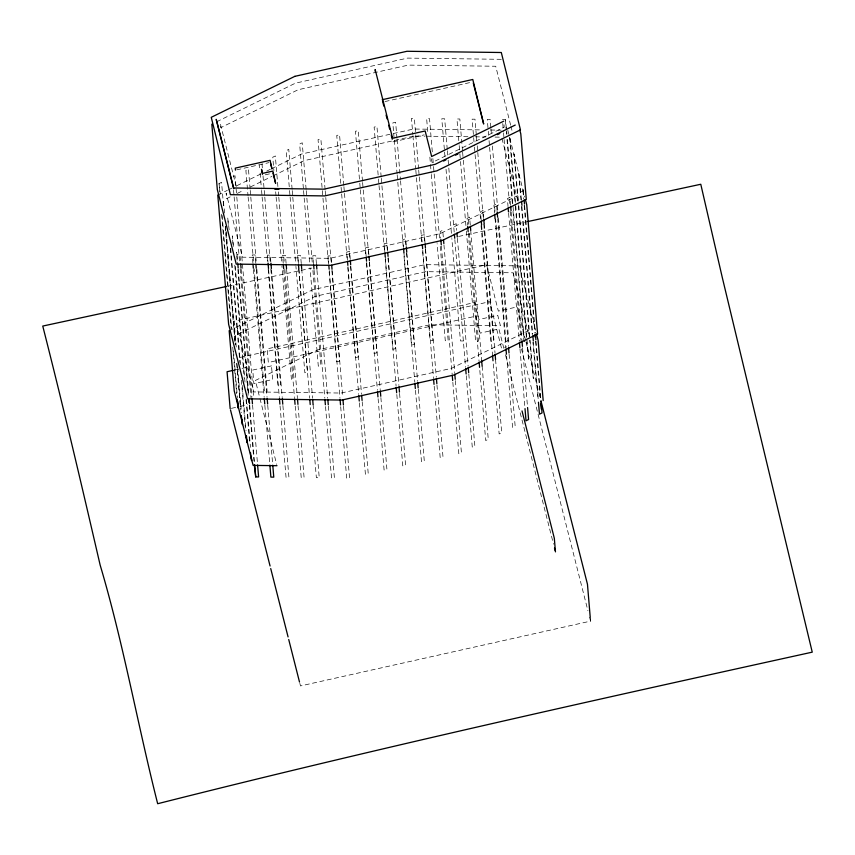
<?xml version="1.0" encoding="UTF-8"?>
<svg xmlns="http://www.w3.org/2000/svg" width="855" height="855" viewBox="0 0 855 855"><rect width="100%" height="100%" fill="white"/><g stroke="black" fill="none" stroke-linecap="round" stroke-linejoin="round"><path stroke-width="0.64" stroke-dasharray="4.28 3.21" d="M216.604 121.795L295.424 83.159L407.579 58.097L501.874 59.326M219.682 191.552L219.019 183.569L221.573 182.318L223.7 207.594M233.308 176.558L235.007 175.724L236.685 195.677M217.779 195.058L227.334 190.376M228.531 189.789L232.111 188.036M236.888 185.695L260.775 173.993M266.749 171.064L270.33 169.301M271.516 168.724L301.377 154.082L413.531 129.02L481.269 129.907M230.187 196.874L226.618 198.627L226.148 193.112L242.403 257.184L329.774 258.328L439.994 233.693L517.446 195.731M237.337 193.369L243.301 190.451M250.451 186.946L271.89 176.429M273.087 175.852L304.07 160.665L414.29 136.031L424.882 136.169M229.172 330.693L312.77 289.717L424.924 264.655L519.22 265.873L535.529 330.158M453.61 224.951L456.175 223.689L456.73 230.348M520.813 192.012L523.367 190.751L522.715 188.207L523.613 198.852M528.764 330.447L451.312 368.42L341.092 393.043L253.721 391.911L237.466 327.839L238 334.262L315.452 296.29L425.672 271.666L513.053 272.798L528.978 335.588M384.996 101.542L471.693 82.176M236.717 169.835L269.004 162.621M392.894 141.855L424.166 134.866M265.285 174.815L271.73 173.373M239.774 357.529L489.701 301.676L501.458 348.006L506.459 346.895M234.569 370.055L240.821 368.665M242.072 368.377L245.823 367.543L248.142 395.213M231.406 408.348L238.919 406.67M240.17 406.392L247.672 404.714M590.217 617.171L590.548 621.125L300.5 685.934L299.849 683.359M227.996 286.147L311.84 268.075M458.665 236.44L526.562 221.808M502.43 119.55L505.316 119.593L506.63 130.12M490.567 130.024L501.19 130.163M426.207 136.191L468.561 136.736M475.188 136.821L485.779 136.96M495.045 137.089L501.661 137.174M237.092 260.166L236.418 252.182L237.059 254.726L239.956 254.769L240.618 262.752M463.335 340.985L460.45 340.942L451.846 238.502M510.659 125.193L495.708 66.241L408.337 65.108L298.117 89.743L220.654 127.705L220.323 123.697L236.579 187.769M510.98 126.476L511.953 130.313M507.838 130.249L509.462 136.672M509.794 137.965L524.788 197.099M501.981 138.457L517.916 201.246M525.622 340.461L517.115 306.924L498.358 311.113L486.602 264.783L234.067 321.213L236.397 348.883M525.953 341.744L540.67 399.787M537.891 396.624L532.889 342.192M521.518 348.979L587.941 610.801M589.576 617.257L590.548 621.125M503.819 348.274L498.914 328.94L480.147 333.129L475.84 316.147L268.331 362.509L267.188 348.872L474.696 302.51L479.003 319.492L497.77 315.303L500.41 325.712L429.969 324.793L317.814 349.855L255.378 380.464L259.631 397.254M505.455 354.718L553.506 544.154M431.177 158.688L432.149 162.525L504.226 127.192L503.819 122.383M219.019 183.569L220.334 194.096M259.963 398.537L276.667 464.404M523.367 190.751L523.923 197.409M524.596 205.392L535.316 333.108M535.989 341.092L540.905 399.627M524.168 205.499L534.899 333.226M535.572 341.198L540.488 399.745M521.475 199.995L518.59 171.898L520.93 199.846M521.913 206.376L532.761 334.358M533.306 342.086L538.351 400.877M521.486 206.493L532.216 334.209M518.354 200.348L514.015 153.9L518.258 204.452M518.793 205.67L529.972 338.708M530.079 340.044L533.317 378.626L529.662 340.162M518.376 205.788L529.544 338.826M510.093 138.446L528.753 360.628L526.766 342.107M509.559 137.228L515.266 205.082M515.373 206.408L526.659 340.782M506.748 131.456L506.972 134.117M507.41 139.44L524.393 341.658M505.316 119.593L506.213 130.238M506.32 131.563L506.545 134.224M506.994 139.547L512.466 204.74M513.021 211.388L523.976 341.776M510.595 205.328L509.922 197.345L507.368 198.595L508.041 206.579M511.151 211.976L521.881 339.692M522.555 347.675L527.471 406.221M502.761 123.547L503.435 131.531M503.552 132.856L503.99 138.179M504.108 139.515L509.58 204.698M510.136 211.356L521.09 341.733M508.597 213.226L519.327 340.953M519.99 348.936L525.023 408.797M490.823 127.374L490.161 119.39L487.275 119.358L488.162 130.003M490.941 128.71L491.39 134.032M492.395 146.002L497.867 211.196M498.422 217.843L508.811 341.573L505.925 341.54L495.644 219.137M497.044 210.587L496.488 203.928L493.934 205.179L494.596 213.162M497.717 218.559L508.447 346.286M509.11 354.269L515.148 426.111L512.583 427.361L506.438 354.194M488.28 131.328L488.611 135.325M489.06 140.648L489.509 145.97M489.616 147.295L495.088 212.489M495.045 218.485L505.882 347.536M483.716 218.495L483.054 210.512L480.489 211.773L481.162 219.756M484.165 223.818L495.002 352.869M495.558 359.528L501.703 432.694L499.149 433.945L493.004 360.778M476.331 135.165L474.995 119.198L472.11 119.166L474.343 145.767M476.449 136.49L476.78 140.487M477.229 145.81L477.678 151.132M477.785 152.457L483.267 217.651M483.823 224.299L493.656 341.38L490.77 341.337L481.044 225.592M481.611 225.079L492.555 355.456M474.461 147.103L480.596 220.269M470.282 225.089L469.609 217.106L467.054 218.356L467.61 225.015M470.731 230.412L481.675 360.789M482.124 366.111L488.269 439.278L485.704 440.539L479.676 368.697M462.512 150.929L459.84 119.005L456.955 118.963L459.071 144.239M462.63 152.265L463.186 158.912M463.303 160.248L468.775 225.431M469.448 233.415L478.49 341.177L475.604 341.145L466.338 230.722M468.284 232.998L479.003 360.714M459.188 145.574L459.744 152.222M459.851 153.558L460.418 160.206M460.524 161.542L466.221 229.386M457.404 238.331L468.123 366.047M468.797 374.03L474.824 445.872L472.27 447.122L466.232 375.281M447.251 149.401L444.675 118.802L441.789 118.77L444.472 150.694M447.357 150.737L448.031 158.72M448.138 160.045L448.693 166.704M448.811 168.029L454.283 233.223M454.839 239.582L465.569 367.297M444.579 152.03L445.028 157.352M446.032 169.322L451.729 237.177M443.285 236.931L442.73 230.284L440.175 231.534L440.731 238.182M443.959 244.915L454.689 372.63M455.352 380.614L461.39 452.455L458.825 453.716L452.797 381.875M441.404 246.165L452.124 373.892M432.309 151.869L429.52 118.61L426.634 118.567L427.97 134.534M432.865 158.517L433.421 165.175M433.538 166.501L439.566 238.342M440.24 246.326L448.17 340.782L445.284 340.75L437.129 243.632M429.873 157.149L431.209 173.116M431.326 174.452L437.023 242.296M425.01 242.692L424.337 234.708L421.526 235.339L422.081 241.986M425.566 249.35L436.285 377.066M436.958 385.049L442.986 456.891L440.175 457.521L434.03 384.344M418.597 168.969L414.354 118.407L411.469 118.375L412.815 134.342M418.715 170.295L419.164 175.617M419.271 176.953L424.743 242.136M425.309 248.794L433.015 340.589L430.129 340.547L422.53 250.088M422.744 249.97L433.474 377.696M412.922 135.667L415.712 168.927M415.829 170.263L421.857 242.104M406.2 245.535L405.644 238.887L402.833 239.518L403.496 247.501M406.873 253.518L417.593 381.245M418.266 389.228L424.294 461.069L421.483 461.689L415.338 388.523M396.966 138.243L395.63 122.276L392.819 122.906L394.155 138.873M397.083 139.568L400.429 179.486M400.546 180.811L406.018 246.005M406.574 252.653L414.29 344.458L411.469 345.078L403.763 253.283M403.945 252.824L414.782 381.875M394.273 140.199L397.062 173.458M397.169 174.794L403.207 246.635M387.625 251.049L386.952 243.066L384.141 243.696L384.803 251.68M388.181 257.697L398.9 385.423M399.574 393.396L405.601 465.238L402.791 465.868L396.645 392.702M381.18 177.006L376.937 126.455L374.127 127.085L378.37 177.637M381.298 178.342L387.443 251.509M387.999 258.167L395.598 348.626L392.776 349.257L385.071 257.462M385.252 257.002L396.089 386.043M378.476 178.962L378.925 184.285M379.043 185.621L384.515 250.804M368.933 255.228L368.259 247.245L365.448 247.865L366.111 255.848M369.488 261.876L380.208 389.591M380.881 397.575L386.92 469.416L384.098 470.047L378.07 398.206M362.488 181.185L358.245 130.633L355.434 131.253L359.677 181.816M362.606 182.51L368.751 255.688M369.307 262.335L376.905 352.805L374.084 353.436L366.378 261.641M366.677 262.506L377.397 390.222M359.784 183.141L360.233 188.463M360.35 189.799L365.822 254.982M350.24 259.396L349.567 251.413L346.756 252.043L347.419 260.027M350.796 266.055L361.515 393.77M362.189 401.754L368.227 473.595L365.406 474.226L359.378 402.384M343.796 185.364L339.553 134.801L336.742 135.432L340.985 185.995M343.913 186.689L344.351 192.012M344.469 193.348L350.058 259.867M350.614 266.514L358.213 356.984L355.391 357.614L347.686 265.809M347.985 266.685L358.705 394.401M341.092 187.32L341.54 192.642M341.658 193.967L347.13 259.161M331.473 262.603L330.906 255.944L328.021 255.912L328.694 263.896M332.135 270.586L342.748 396.977M343.539 406.285L349.567 478.127L346.681 478.095L340.653 406.243M325.103 189.543L320.86 138.98L318.049 139.611L322.848 196.821M325.221 190.868L325.659 196.19M325.776 197.516L331.366 264.045M331.922 270.693L339.521 361.163L336.699 361.793L328.993 269.988M329.25 270.543L339.98 398.27M322.966 198.146L328.438 263.34M316.425 263.735L315.752 255.752L312.866 255.709L313.539 263.693M316.981 270.383L327.7 398.109M328.373 406.093L334.412 477.934L331.526 477.892L325.488 406.05M314.095 270.351L324.815 398.067M306.122 189.35L302.21 142.785L299.645 144.046L303.45 189.276M306.229 190.686L312.374 263.853M312.93 270.511L320.86 364.967L318.306 366.218L310.034 267.765M303.557 190.601L309.596 262.453M301.259 263.532L300.586 255.56L297.7 255.517L298.374 263.5M301.708 268.855L312.545 397.906M313.101 404.565L319.246 477.731L316.361 477.699L310.215 404.522M298.823 268.823L309.66 397.874M292.121 189.286L288.766 149.379L286.211 150.63L289.45 189.212M292.228 190.622L292.677 195.945M292.795 197.27L298.267 262.464M298.823 269.111L307.426 371.551L304.872 372.812L295.926 266.375M289.556 190.537L290.005 195.859M290.123 197.195L295.819 265.039M286.104 263.34L285.431 255.356L282.545 255.324L283.219 263.297M286.553 268.662L297.38 397.714M298.053 405.698L304.091 477.539L301.206 477.496L295.167 405.655M277.896 186.561L275.331 155.963L272.766 157.213L273.889 170.519M278.345 191.883L278.677 195.87M278.794 197.206L284.266 262.4M284.822 269.047L293.981 378.145L291.427 379.396L281.936 266.311M283.774 269.956L294.494 397.671M275.673 191.809L276.015 195.795M276.122 197.131L281.819 264.975M270.832 261.812L270.266 255.164L267.38 255.121L267.946 261.78M271.495 269.795L282.225 397.511M282.898 405.494L288.926 477.336L286.04 477.304L280.013 405.462M262.004 163.882L262.335 167.869M263.009 175.852L264.12 189.158M264.238 190.494L264.687 195.806M264.793 197.142L270.266 262.335M270.832 268.983L280.547 384.729L277.993 385.979L268.16 268.908M268.609 269.753L279.339 397.479M259.439 165.133L259.664 167.794M260.112 173.116L261.459 189.083M261.566 190.409L262.015 195.731M262.122 197.067L267.594 262.25M250.13 189.094L248.452 169.14L245.887 170.391L248.014 195.667M250.237 190.419L250.686 195.742M250.793 197.078L256.276 262.271M256.831 268.919L267.113 391.312L264.548 392.573L254.159 268.844M255.784 262.945L255.111 254.961L252.225 254.929L252.898 262.913M256.34 269.603L267.059 397.319M267.733 405.302L272.649 463.838M248.132 197.003L253.711 263.522M253.454 269.56L264.174 397.276M264.847 405.259L269.763 463.805M236.803 197.013L253.668 397.906M241.185 269.4L251.904 397.115M252.578 405.099L257.494 463.645M233.575 190.28L234.014 195.603M234.131 196.939L239.71 263.458M240.159 268.78L251.114 399.157M237.059 254.726L237.733 262.709M238.289 269.368L248.912 395.747M249.692 405.067L254.608 463.602M237.872 269.475L248.484 395.865M249.265 405.174L253.956 461.059M233.597 246.411L232.282 235.873L233.18 246.518M235.275 266.365L244.99 382.11M246.443 399.403L250.472 447.304M234.74 265.146L244.241 378.231M246.026 399.52L249.713 443.424M229.14 229.739L227.719 217.875L228.274 224.523M230.711 248.356L240.544 365.438M242.211 385.391L246.016 430.631M230.284 248.474L239.892 362.883M241.345 380.186L245.364 428.077M224.694 213.066L223.155 199.867L223.818 207.851M226.254 231.684L235.745 344.768M237.647 367.394L241.452 412.623M225.389 226.479L225.72 230.465M225.827 231.801L235.328 344.886M236.888 363.514L240.8 410.079M225.26 226.212L234.975 341.957M236.771 363.247L240.234 404.49M222.118 215.385L231.62 328.47M233.511 351.084L237.423 397.65M221.584 214.167L231.192 328.577M232.752 347.205L236.664 393.77M271.495 365.865L252.738 370.055L253.882 383.692L272.649 379.502L271.495 365.865"/><path stroke-width="1.28" d="M503.713 121.175L431.647 156.508L425.159 130.965L392.595 138.243L375.163 69.533L375.366 71.938M515.244 125.054L435.11 164.342L324.045 189.158L233.639 187.982L216.219 119.326L233.704 188.784M443.553 161.039L445.936 159.864M455.512 155.172L457.906 154.007M497.375 134.652L499.769 133.487M382.206 99.714L472.783 79.483L483.674 124.018L473.307 83.159M233.319 370.333L227.067 371.733L230.155 408.637M226.725 286.425L42.75 326.065C62.981 405.462 81.663 485.213 100.142 565.048C123.483 643.591 137.57 724.377 157.673 803.721C374.821 748.777 593.498 700.277 812.25 652.151L722.4 277.993L700.779 184.263L527.866 221.531M274.915 189.318L278.901 189.372M276.999 465.697L253.133 465.387L234.217 390.831L229.172 330.693M254.298 465.045L255.72 476.908L258.605 476.94L257.601 464.97M519.808 130.024L520.791 133.882L526.285 199.3L442.687 240.276L330.532 265.339L236.226 264.11L217.32 189.554L211.826 124.135M525.44 199.664L526.744 204.805L537.592 334.016L453.994 374.992L341.84 400.055L247.544 398.836L228.627 324.269L217.779 195.058M536.502 334.006L538.137 340.44L543.182 400.578M541.001 401.081L587.46 584.232L590.217 617.171M522.031 410.945L554.318 538.255L555.461 551.881M554.478 548.023L555.141 550.599M382.538 100.997L383.831 106.106M386.097 115.04L387.069 118.866M388.683 125.258L389.656 129.084M391.28 135.464L392.253 139.301M270.575 163.455L271.986 169.023L270.127 160.334L235.264 168.125L235.424 170.124M273.023 173.084L275.62 183.355L272.852 171.086L262.528 173.383L261.502 169.333L262.442 174.377M230.487 409.919L270.073 565.989M270.725 568.564L288.071 636.922M288.723 639.508L299.517 682.066M524.147 200.07L524.478 204.056M535.433 334.433L535.882 339.756M541.023 400.963L542.027 412.933L539.462 414.183L538.458 402.213M535.006 334.551L535.23 337.212M540.82 403.731L541.268 409.053M521.593 201.32L521.924 205.318M532.879 335.694L533.317 341.017M510.713 206.654L511.044 210.651M521.988 341.027L522.437 346.35M527.578 407.546L528.582 419.516L526.028 420.778L525.023 408.797M508.148 207.904L508.49 211.901M519.434 342.278L519.883 347.6M497.161 211.912L497.61 217.234M508.554 347.611L509.003 352.933M494.714 214.498L495.045 218.485M506 348.872L506.438 354.194M483.834 219.831L484.165 223.818M495.12 354.205L495.558 359.528M481.269 221.082L481.611 225.079M492.555 355.456L493.004 360.778M470.389 226.415L470.731 230.412M481.675 360.789L482.124 366.111M467.717 226.34L468.166 231.662M479.121 362.039L479.559 367.361M456.955 233.009L457.286 236.995M468.241 367.372L468.679 372.695M454.39 234.259L454.732 238.246M465.676 368.633L466.125 373.956M443.51 239.592L443.852 243.579M454.796 373.966L455.245 379.289M440.849 239.518L441.287 244.84M452.242 375.217L452.69 380.539M425.117 244.028L425.448 248.014M436.403 378.391L436.852 383.713M422.306 244.648L422.637 248.645M433.581 379.022L434.03 384.344M406.317 246.871L406.756 252.193M417.71 382.57L418.159 387.892M403.613 248.826L403.945 252.824M414.889 383.2L415.338 388.523M387.732 252.375L388.063 256.372M399.018 386.749L399.467 392.071M384.921 253.005L385.252 257.002M396.196 387.379L396.645 392.702M369.039 256.553L369.371 260.54M380.325 390.927L380.774 396.25M366.229 257.184L366.56 261.17M377.504 391.558L377.953 396.88M350.347 260.732L350.678 264.719M361.633 395.106L362.082 400.429M347.536 261.363L347.867 265.349M358.811 395.726L359.26 401.048M331.697 265.264L332.029 269.25M342.973 399.638L343.421 404.949M328.812 265.221L329.143 269.218M340.087 399.595L340.536 404.917M316.532 265.061L316.863 269.058M327.818 399.435L328.267 404.757M313.646 265.029L313.977 269.015M324.932 399.403L325.381 404.725M301.377 264.868L301.708 268.855M312.652 399.242L313.101 404.565M298.491 264.826L298.823 268.823M309.767 399.2L310.215 404.522M286.211 264.665L286.553 268.662M297.497 399.039L297.946 404.362M283.326 264.633L283.657 268.62M294.612 399.007L295.06 404.33M270.939 263.148L271.388 268.459M282.332 398.847L282.781 404.169M268.053 263.105L268.502 268.427M279.446 398.804L279.895 404.126M255.891 264.281L256.233 268.267M267.177 398.644L267.626 403.966M272.766 465.173L273.771 477.143L270.885 477.101L269.881 465.131M253.005 264.238L253.347 268.235M264.291 398.612L264.74 403.934M240.736 264.077L241.067 268.075M252.011 398.451L252.46 403.774M237.85 264.045L238.182 268.032M249.126 398.409L249.575 403.731M254.715 464.938L255.72 476.908M248.709 398.526L249.04 402.513M251.252 456.613L251.584 460.599L250.494 452.733M246.464 435.954L247.02 442.601L246.037 436.061M242.008 419.281L242.457 424.593L241.249 415.402M237.754 401.647L238.321 408.295L237.113 399.093M294.847 76.341L211.249 117.317L230.401 194.684L324.697 195.913L436.852 170.85L520.449 129.875L501.308 52.508L407.001 51.279L294.847 76.341"/></g></svg>
